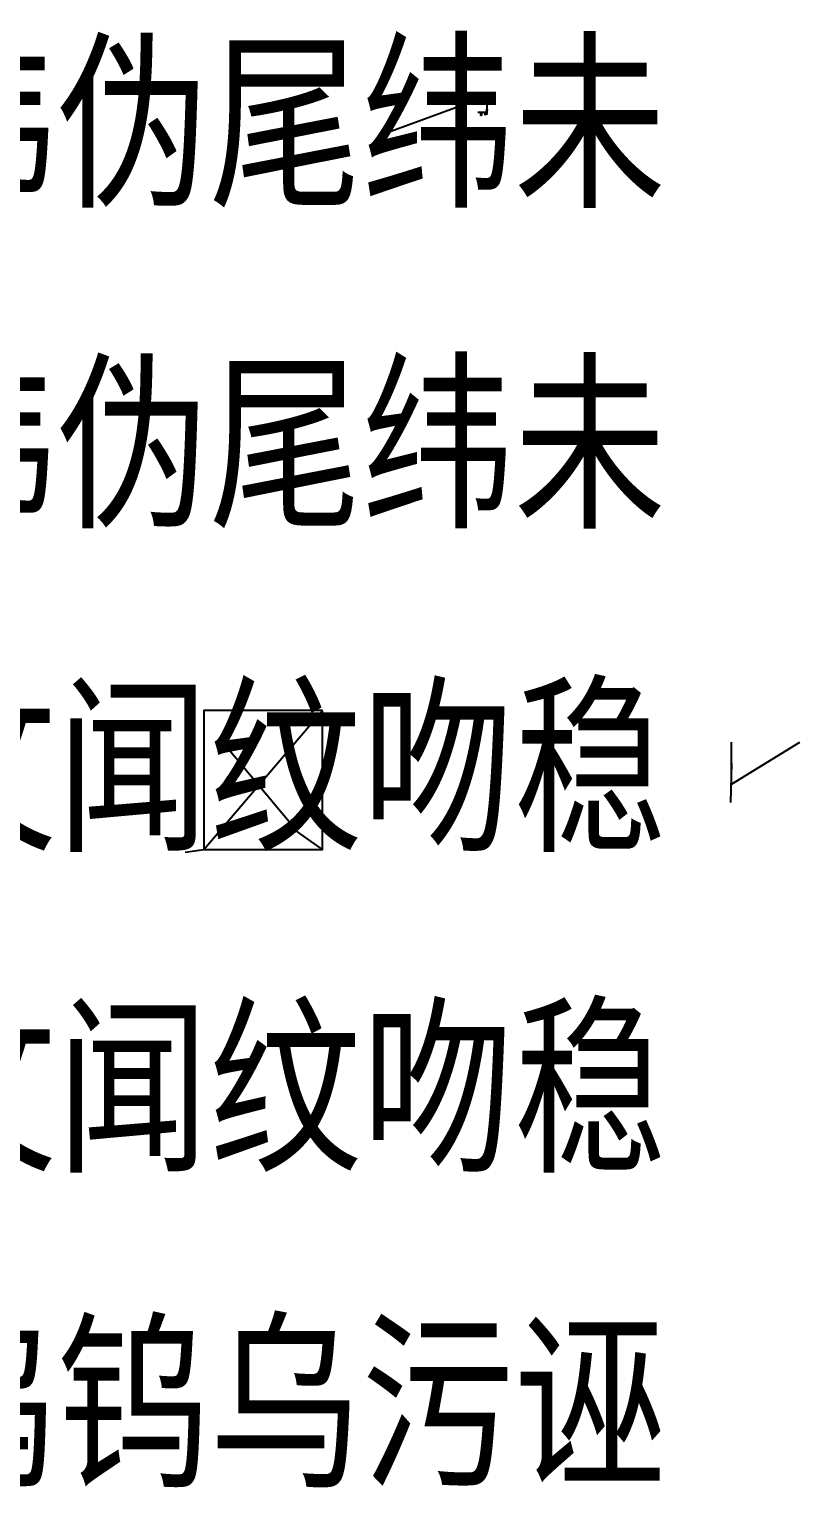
# Model space of a CAD drawing. Header units: millimetres. Extents: x 57484 to 62949, y 20083 to 192180.
# Drawn here: x 59394 to 60004, y 119398 to 120554 of the extents above; entities that cross this region are included whole.
import ezdxf

# ---------------------------------------------------------------- set-up
doc = ezdxf.new("R2010")
doc.units = ezdxf.units.MM
doc.header["$MEASUREMENT"] = 0
doc.layers.add('PenUp', color=1, linetype='Continuous')
doc.styles.add('border', font='simplex.shx', dxfattribs={"bigfont": 'border.shx'})
doc.styles.add('chin2', font='simplex.shx', dxfattribs={"bigfont": 'chin2.shx'})
doc.styles.add('gbk', font='simplex.shx', dxfattribs={"bigfont": 'gbk.shx'})
doc.dimstyles.get("Standard").update_dxf_attribs({"dimscale": 2, "dimtxt": 1, "dimasz": 1, "dimexe": 0.18, "dimexo": 0.0625, "dimgap": 0.9, "dimtad": 0, "dimtih": 1, "dimtoh": 1, "dimdec": 0, "dimzin": 12, "dimdsep": 46, "dimtxsty": 'chin2', "dimblk": 'OPEN', "dimcen": 1, "dimadec": 0, "dimazin": 3, "dimtfac": 1, "dimtdec": 0, "dimtofl": 0, "dimtmove": 0, "dimatfit": 3, "dimldrblk": 'OPEN', "dimfxl": 1, "dimtolj": 1, "dimtzin": 0, "dimarcsym": 0})

# ---------------------------------------------------------------- blocks, each defined once
blk = doc.blocks.new('_Open')
at = {"color": 0, "linetype": 'ByBlock', "lineweight": -2}
for p, q in [((-1, 0.17), (0, 0)), ((-1, -0.17), (0, 0)), ((0, 0), (-1, 0))]:
    blk.add_line(p, q, dxfattribs=at)
blk = doc.blocks.new('*D120')
at = {"color": 0, "lineweight": -2, "transparency": 16777216}
for p, q in [((59749, 120497.4), (59756.5, 120497.4)), ((59756.1, 120495.4), (59756.1, 120490.4)), ((59749, 120488.4), (59756.5, 120488.4)), ((59756.1, 120486.4), (59754.1, 120486.4)), ((59756.1, 120488.4), (59756.1, 120486.4))]:
    blk.add_line(p, q, dxfattribs=at)
at = {"layer": 'Defpoints', "color": 0, "transparency": 16777216}
for p in [(59748.8, 120497.4), (59748.8, 120488.4), (59756.1, 120488.4)]:
    blk.add_point(p, dxfattribs=at)
at = {"color": 0, "lineweight": -2, "transparency": 16777216, "xscale": 2, "yscale": 2, "zscale": 2}
for p, rotation in [((59756.1, 120497.4), 90), ((59756.1, 120488.4), 270)]:
    blk.add_blockref('_Open', p, dxfattribs=dict(at, rotation=rotation))
at = {"color": 0, "transparency": 16777216, "insert": (59751.7, 120486.4), "char_height": 2, "attachment_point": 5, "style": 'chin2'}
blk.add_mtext('\\A1;9', dxfattribs=at)

msp = doc.modelspace()

# ---------------------------------------------------------------- linework, layer by layer
for p, q in [((59747.1, 120497.4), (59678, 120472.3)), ((59686, 120489.8), (59678.1, 120472.5)), ((59532.1, 119904.4), (59626.1, 120014.3)), ((59950.1, 119956), (60004.1, 119989.4)), ((59626.1, 119904.4), (59606.1, 119918.4))]:
    msp.add_line(p, q)
msp.add_lwpolyline([(59626.1, 120014.3), (59532.1, 120014.3), (59532.1, 119904.4), (59626.1, 119904.4)], close=True)
at = {"layer": 'PenUp'}
for p, q in [((59606.1, 119918.4), (59544.1, 119992.4)), ((59950.1, 119956), (59950.1, 119989.3)), ((59950.1, 119972.6), (59949.1, 119941.4)), ((59517.1, 119902.3), (59532.1, 119904.4))]:
    msp.add_line(p, q, dxfattribs=at)

# ---------------------------------------------------------------- texts
at = {"color": 4, "style": 'border'}
for s, p in [('巍微危韦违桅围唯惟为潍维苇萎委伟伪尾纬未', (57485.1, 120412.4)), ('蔚味畏胃喂魏位渭谓尉慰卫瘟温蚊文闻纹吻稳', (57485.1, 119902.4)), ('紊问嗡翁瓮挝蜗涡窝我斡卧握沃巫呜钨乌污诬', (57485.1, 119398.4))]:
    msp.add_text(s, height=127, dxfattribs=at).set_placement(p)
at = {"color": 2, "style": 'gbk'}
for s, p in [('巍微危韦违桅围唯惟为潍维苇萎委伟伪尾纬未', (57485.1, 120158.4)), ('蔚味畏胃喂魏位渭谓尉慰卫瘟温蚊文闻纹吻稳', (57485.1, 119648.4))]:
    msp.add_text(s, height=127, dxfattribs=at).set_placement(p)

# ---------------------------------------------------------------- dimensions: what is measured, and where the dimension line sits
dim = msp.add_linear_dim(base=(59756.1, 120488.4), p1=(59748.8, 120497.4), p2=(59748.8, 120488.4), angle=90, dimstyle='Standard')
dim.commit()
dim.dimension.update_dxf_attribs({"geometry": '*D120', "text_midpoint": (59751.7, 120486.4)})

doc.saveas('drawing.dxf')
